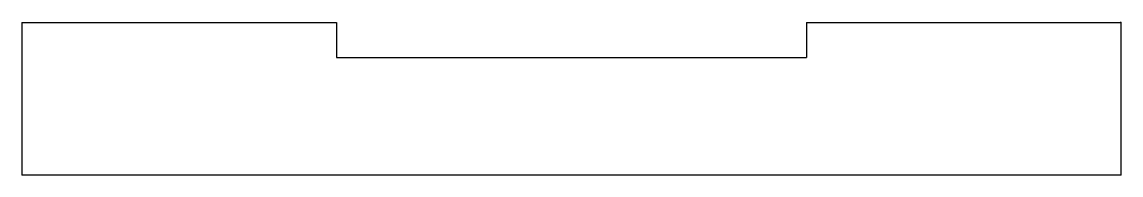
# Model space of a CAD drawing. Header units: millimetres. Extents: x 0 to 93.5, y 0 to 73.9.
# Drawn here: x 0 to 93.5, y 60.9 to 73.9 of the extents above; entities outside this region: 1.
import ezdxf

# ---------------------------------------------------------------- set-up
doc = ezdxf.new("R2010")
doc.units = ezdxf.units.MM
doc.header["$MEASUREMENT"] = 0
doc.layers.add('Railings v5_Sketch1', color=7, linetype='Continuous')

msp = doc.modelspace()

# ---------------------------------------------------------------- linework, layer by layer
at = {"layer": 'Railings v5_Sketch1'}
for p, q in [((0, 73.905), (0, 60.905)), ((0, 73.905), (26.738, 73.905)), ((26.738, 73.905), (26.738, 70.905)), ((66.737, 73.905), (66.737, 70.905)), ((66.737, 73.905), (93.475, 73.905)), ((93.475, 73.905), (93.426, 73.937)), ((93.475, 60.905), (93.475, 73.905)), ((26.738, 70.905), (66.737, 70.905)), ((93.475, 60.905), (0, 60.905))]:
    msp.add_line(p, q, dxfattribs=at)
msp.add_point((0, 0), dxfattribs=at)

doc.saveas('drawing.dxf')
